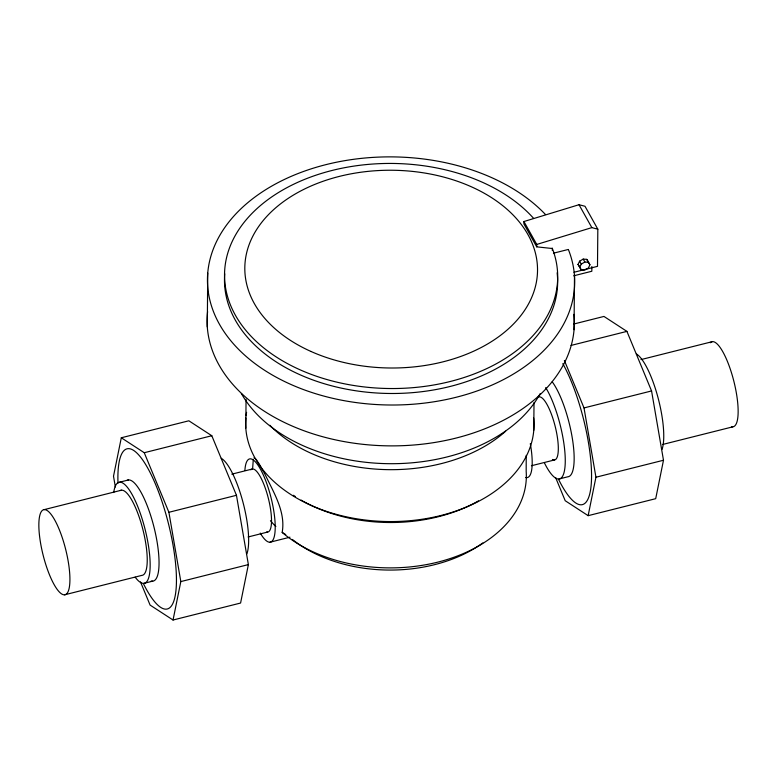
<?xml version="1.0" encoding="UTF-8"?>
<svg xmlns="http://www.w3.org/2000/svg" width="777" height="777" viewBox="0 0 777 777"><rect width="100%" height="100%" fill="white"/><g stroke="black" fill="none" stroke-linecap="round" stroke-linejoin="round"><path stroke-width="1.17" d="M207.294 326.923L207.731 273.067M245.804 428.166L246.056 399.203M252.651 468.249L253.292 459.586M573.97 272.261L597.494 266.346L597.824 229.186L584.994 206.264L579.011 204.71L523.921 221.532L523.902 223.922L536.732 246.843L552.34 248.523L552.321 250.515M533.77 430.341L534.013 402.583M536.732 246.843L536.752 244.444L523.921 221.532M574.048 329.691L574.485 275.835M591.86 266.492L591.821 271.251L573.669 275.816M140.501 581.915L150.087 605.079L173.038 620.017L240.588 603.039L248.378 564.597L236.461 495.299L211.8 435.732L188.86 420.794L121.299 437.772L113.51 476.214L115.355 486.965M173.038 620.017L180.827 581.584L168.9 512.286L144.25 452.719L121.299 437.772M555.613 477.554L565.2 500.718L588.14 515.666L595.94 477.224L584.013 407.925L564.384 360.499M573.679 324.048L603.962 316.433L626.913 331.381L651.563 390.948L663.49 460.246L655.701 498.679L588.14 515.666M526.223 455.351L526.184 471.522A136.975 92.541 0.5 0 1 437.927 562.101A136.975 92.541 0.5 0 1 282.566 532.769L282.177 532.41C285.635 513.199 275.097 495.007 266.967 478.341A43.017 12.947 73.7 0 0 261.635 468.56A43.017 9.858 78 0 0 257.566 461.548L256.585 459.945M578.078 264.394L579.593 261.179L583.206 259.091L586.8 259.363L588.276 261.83L589.918 264.772L588.403 267.987L584.79 270.066L581.196 269.794L578.078 264.394L581.196 269.794M579.72 267.327L581.245 264.112L584.858 262.034L588.451 262.305L589.918 264.772M253.894 457.906L255.75 458.76M536.752 244.444L591.841 227.622L597.824 229.186M553.438 253.195L568.308 249.466M144.25 452.719L211.8 435.732M571.008 345.435L626.913 331.381M119.6 482.187L128.487 479.953M44.202 509.625L121.513 490.19M640.967 359.605L712.422 341.637M231.818 474.164L252.457 468.978M168.9 512.286L236.461 495.299M584.013 407.925L651.563 390.948M248.057 536.985L267.55 532.08M531.419 465.744L554.36 459.984M269.978 542.22L289.957 537.198M64.578 594.813A43.833 11.636 75.9 0 0 59.46 530.06A43.833 11.636 75.9 0 0 39.132 531.779A43.833 11.636 75.9 0 0 64.578 594.813L141.89 575.378A43.833 11.636 75.9 0 0 142.89 529.564A43.833 11.636 75.9 0 0 120.338 490.53M662.519 444.502L732.798 426.835M143.803 583.381L152.69 581.147M558.916 479.03L567.802 476.787A52.069 13.821 75.9 0 0 572.299 438.15A52.069 13.821 75.9 0 0 552.194 381.789M180.827 581.584L248.378 564.597M595.94 477.224L663.49 460.246M285.742 534.576L282.177 532.41M275.864 526.447L274.184 524.873A136.975 92.541 0.5 0 1 270.464 520.707M579.011 204.71L591.841 227.622M586.8 259.363L588.451 262.305M583.206 259.091L584.858 262.034M579.593 261.179L581.245 264.112M244.91 470.192A42.91 11.393 75.9 0 1 261.169 470.532A42.91 11.393 75.9 0 1 275.213 528.078A42.91 11.393 75.9 0 1 260.266 533.09M562.81 363.665A82.576 21.921 75.9 0 1 591.482 479.963A82.576 21.921 75.9 0 1 558.692 479.623M538.393 397.125A32.469 8.615 75.9 0 1 555.885 429.351A32.469 8.615 75.9 0 1 552.389 459.45M545.697 387.577A52.069 13.821 75.9 0 1 565.258 461.907A52.069 13.821 75.9 0 1 544.551 463.16M636.363 353.933A52.069 13.821 75.9 0 1 657.896 397.212A52.069 13.821 75.9 0 1 662.023 449.417M530.303 443.648A42.91 11.393 75.9 0 1 525.708 477.496M478.545 500.864A136.975 92.541 0.5 0 1 304.137 501.787M303.127 501.223A136.975 92.541 0.5 0 1 301.126 500.087M295.309 496.522A136.975 92.541 0.5 0 1 293.434 495.289M117.997 483.236A82.576 21.921 75.9 0 1 146.678 466.229A82.576 21.921 75.9 0 1 176.408 583.294A82.576 21.921 75.9 0 1 143.58 583.974M113.714 492.54A52.069 13.821 75.9 0 1 133.323 496.794A52.069 13.821 75.9 0 1 150.136 563.004A52.069 13.821 75.9 0 1 135.208 577.194M250.816 469.823A32.469 8.615 75.9 0 1 268.298 498.144A32.469 8.615 75.9 0 1 266.608 531.983M127.098 480.351A52.069 13.821 75.9 0 1 154.536 529.37A52.069 13.821 75.9 0 1 151.165 580.992M221.251 458.294A52.069 13.821 75.9 0 1 242.793 501.563A52.069 13.821 75.9 0 1 246.911 553.768M710.207 342.774A43.833 11.636 75.9 0 1 733.799 381.021A43.833 11.636 75.9 0 1 731.516 426.699M552.204 248.077A166.589 112.548 0.5 0 1 362.937 386.781A166.589 112.548 0.5 0 1 253.389 212.014A166.589 112.548 0.5 0 1 533.508 218.25M568.638 250.175A183.634 124.067 0.5 0 1 361.587 403.263A183.634 124.067 0.5 0 1 237.48 212.218A183.634 124.067 0.5 0 1 545.493 214.539M557.128 272.785A166.589 112.548 0.5 0 1 392.997 393.492A166.589 112.548 0.5 0 1 224.747 273.795M573.931 314.345A183.634 124.067 0.5 0 1 389.947 445.872A183.634 124.067 0.5 0 1 207.605 311.577M540.161 393.618A159.402 107.692 0.5 0 1 391.423 463.704A159.402 107.692 0.5 0 1 241.365 393.483M505.662 431.216A144.182 97.407 0.5 0 1 269.852 425.262M533.634 417.89A144.182 97.407 0.5 0 1 390.899 521.571A144.182 97.407 0.5 0 1 245.872 417.977M246.095 415.714A144.182 97.407 0.5 0 1 246.591 412.334M482.838 542.929A127.564 86.179 0.5 0 1 292.395 539.461M310.946 351.447A146.367 98.883 0.5 0 0 537.296 275.398A146.367 98.883 0.5 0 0 325.272 180.517A146.367 98.883 0.5 0 0 310.946 351.447"/></g></svg>
